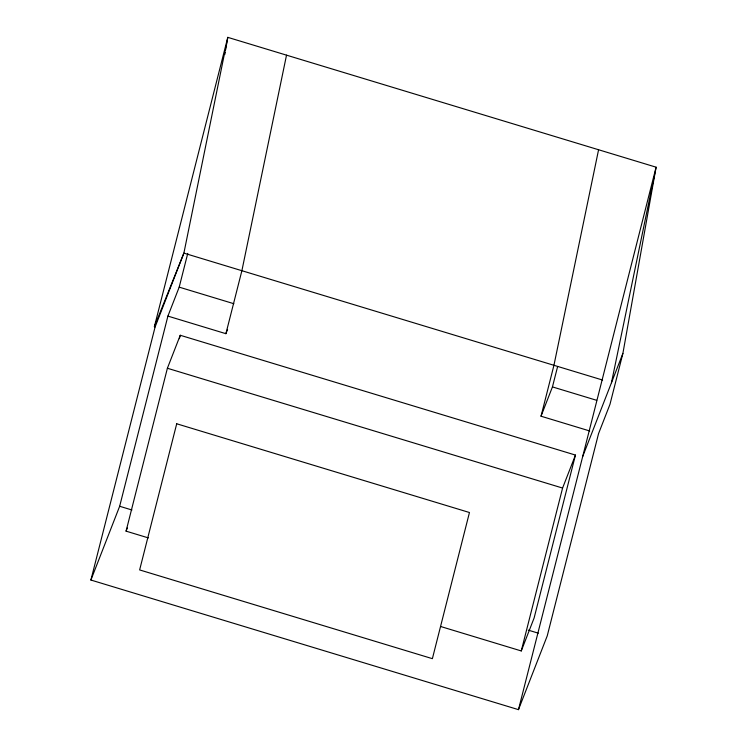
<?xml version="1.0" encoding="UTF-8"?>
<svg xmlns="http://www.w3.org/2000/svg" width="747" height="747" viewBox="0 0 747 747"><rect width="100%" height="100%" fill="white"/><g stroke="black" fill="none" stroke-linecap="round" stroke-linejoin="round"><path stroke-width="1.12" d="M224.791 54.54L225.192 52.253M225.594 49.956L227.788 37.35L656.099 167.188L622.886 353.434L609.972 404.342L598.543 433.643L547.234 635.884L518.474 709.65L90.901 580.036L155.124 326.887L183.883 253.121L227.788 37.35L154.386 326.672L155.124 326.887M286.521 55.157L241.888 270.703L225.902 333.685L167.907 316.102L119.66 506.27L90.901 580.036M598.58 149.745L553.938 365.302L541.024 416.21L589.691 430.963M611.457 382.735L656.099 167.188L518.474 709.65M167.907 316.102L179.196 287.147L187.758 253.401M148.392 537.915L126.066 531.145L167.393 368.252L180.251 335.272L575.451 455.072L534.124 617.956L521.266 650.945L440.879 626.574M179.392 338.671L180.251 335.272M541.024 416.21L552.444 386.909L557.617 366.544M521.266 650.945L562.584 488.052L575.451 455.072M126.066 531.145L127.307 527.952M225.902 333.685L227.574 329.399M582.697 456.501L622.886 353.434M154.386 326.672L183.883 253.121L602.614 380.055M552.444 386.909L596.694 400.317M179.196 287.147L233.848 303.712M167.393 368.252L562.584 488.052M119.66 506.27L131.939 509.996M528.26 630.132L538.307 633.176M176.712 423.773L139.633 569.924L432.382 658.667L469.461 512.517L176.712 423.773"/></g></svg>
